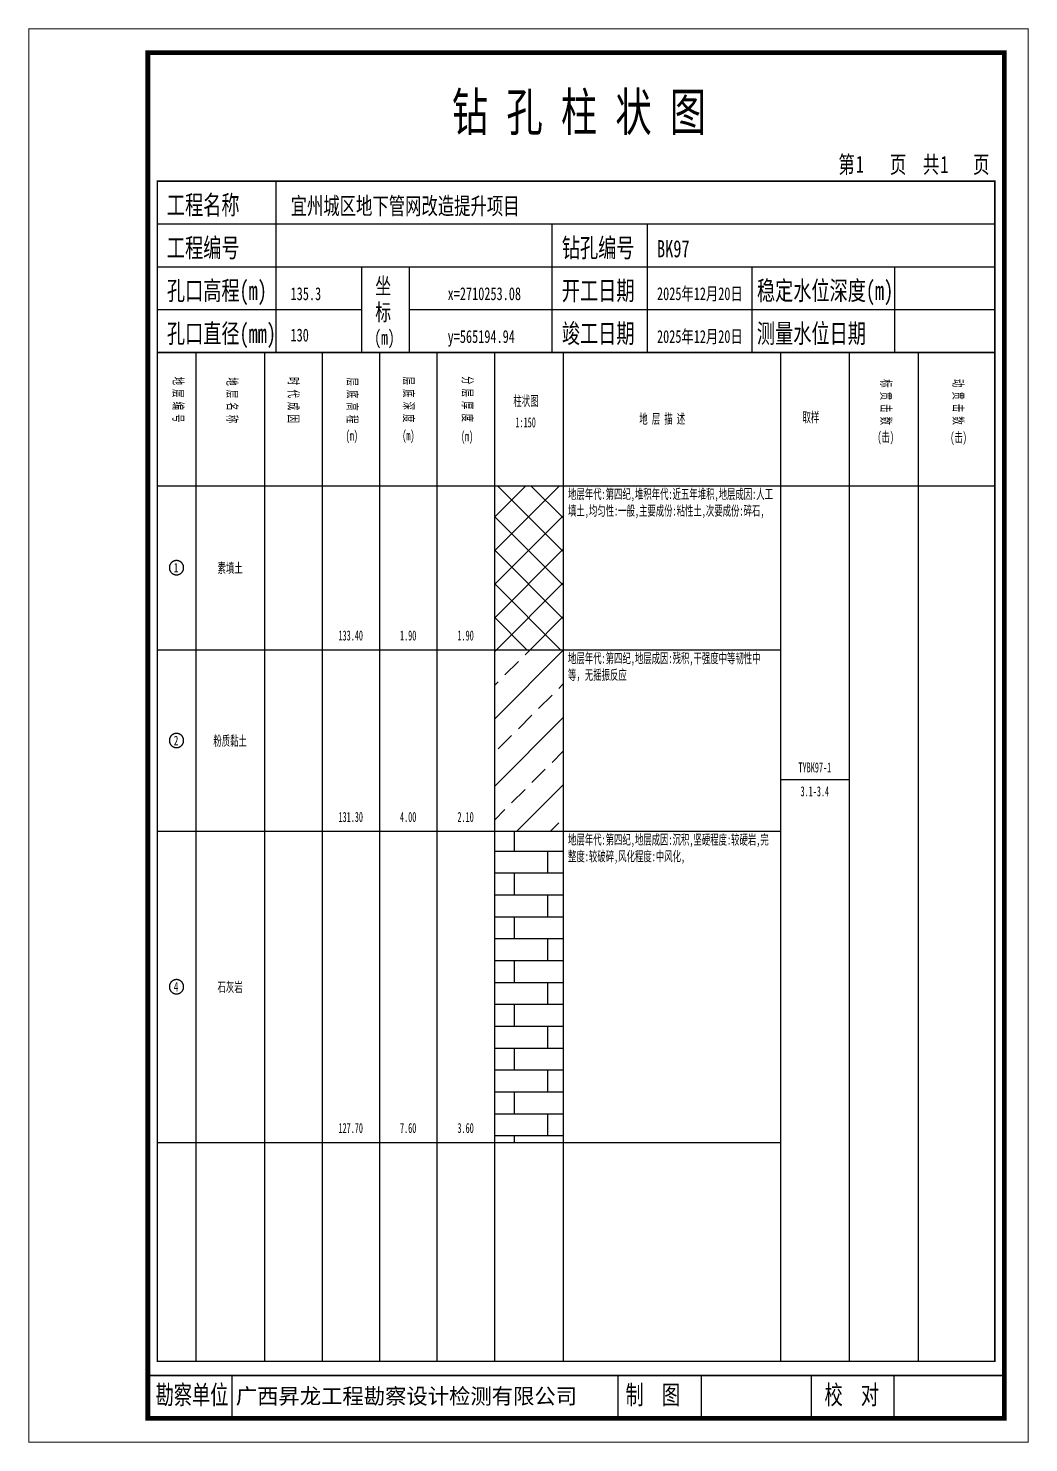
# Model space of a CAD drawing. Header units: millimetres. Extents: x 0 to 2711117, y 0 to 567555.
# Drawn here: x 25608.8 to 25819.1, y -0.1 to 297.1 of the extents above; entities that cross this region are included whole.
import ezdxf
from ezdxf.enums import TextEntityAlignment as Align

# ---------------------------------------------------------------- set-up
doc = ezdxf.new("R2010")
doc.units = ezdxf.units.MM
doc.layers.add('GICAD_POU_TEXTS', color=7, linetype='Continuous')
doc.layers.add('勘察点图例', color=7, linetype='Continuous')
doc.styles.add('HEAD_FONT', font='simfang.ttf', dxfattribs={"width": 0.6})
doc.styles.add('HEAD_FONT2', font='simfang.ttf', dxfattribs={"width": 0.6})
doc.styles.add('HT', font='simhei.ttf')
doc.styles.add('LZ_FONT', font='simfang.ttf', dxfattribs={"width": 0.7, "height": 8})
doc.styles.add('成果图图块', font='simfang.ttf', dxfattribs={"height": 2.5})
doc.styles.add('成果图表体', font='simfang.ttf', dxfattribs={"width": 0.6, "height": 2.1})

# ---------------------------------------------------------------- blocks, each defined once
blk = doc.blocks.new('BK97')
for p, q in [((52, 229), (52, 265)), ((27, 256), (203, 256)), ((110, 229), (110, 256)), ((130, 229), (130, 256)), ((27, 247), (203, 247)), ((70, 229), (70, 247)), ((80, 229), (80, 247)), ((152, 229), (152, 247)), ((182, 229), (182, 247)), ((27, 238), (70, 238)), ((80, 238), (203, 238)), ((27, 229), (35.05, 229)), ((35.05, 229), (35.05, 17)), ((35.05, 229), (49.53, 229)), ((49.53, 229), (49.53, 17)), ((49.53, 229), (61.6, 229)), ((61.6, 229), (61.6, 17)), ((61.6, 229), (73.68, 229)), ((73.68, 229), (73.68, 17)), ((73.68, 229), (85.75, 229)), ((85.75, 229), (85.75, 17)), ((85.75, 229), (97.82, 229)), ((97.82, 229), (97.82, 17)), ((97.82, 229), (112.3, 229)), ((112.3, 229), (112.3, 17)), ((112.3, 229), (157.93, 229)), ((157.93, 229), (157.93, 17)), ((157.93, 229), (172.42, 229)), ((172.42, 229), (172.42, 17)), ((172.42, 229), (186.9, 229)), ((186.9, 229), (186.9, 17)), ((186.9, 229), (203, 229)), ((27, 201), (203, 201)), ((27, 17), (35.05, 17)), ((35.05, 17), (49.53, 17)), ((49.53, 17), (61.6, 17)), ((61.6, 17), (73.68, 17)), ((73.68, 17), (85.75, 17)), ((85.75, 17), (97.82, 17)), ((97.82, 17), (112.3, 17)), ((112.3, 17), (157.93, 17)), ((157.93, 17), (172.42, 17)), ((172.42, 17), (186.9, 17)), ((42.74, 4.95), (42.74, 13.95)), ((42.74, 4.95), (42.74, 13.95)), ((123.83, 4.95), (123.83, 13.95)), ((141.38, 4.95), (141.38, 13.95)), ((164.48, 4.95), (164.48, 13.95)), ((181.84, 4.95), (181.84, 13.95)), ((181.84, 4.95), (181.84, 13.95))]:
    blk.add_line(p, q)
for points, const_width in [([(0, 0), (210, 0), (210, 297), (0, 297)], 0.25), ([(25, 5), (205, 5), (205, 292), (25, 292)], 1), ([(27, 265), (203, 265), (203, 17), (27, 17)], 0.3)]:
    blk.add_lwpolyline(points, close=True, dxfattribs=dict(const_width=const_width))
at = {"const_width": 0.3}
for points in [[(27, 229), (203, 229)], [(25, 14), (205, 14)]]:
    blk.add_lwpolyline(points, dxfattribs=at)
at = {"style": 'LZ_FONT', "width": 0.7}
for s, height, p in [('钻 孔 柱 状 图', 8, (88.9, 275.54)), ('第', 3.6, (170.12, 266.7)), ('页', 3.6, (180.96, 266.7)), ('共', 3.6, (187.88, 266.7)), ('页', 3.6, (198.44, 266.7)), ('1', 3.6, (173.78, 266.75)), ('1', 3.6, (191.54, 266.7)), ('工程名称', 4, (29, 258)), ('宜州城区地下管网改造提升项目', 3.6, (55, 258)), ('工程编号', 4, (29, 249)), ('钻孔编号', 4, (112, 249)), ('BK97', 3.6, (132, 249)), ('孔口高程(m)', 4, (29, 240)), ('坐', 3.5, (72.79, 241.24)), ('开工日期', 4, (112, 240)), ('稳定水位深度(m)', 4, (153, 240)), ('135.3', 2.7, (55, 240)), ('x=2710253.08', 2.7, (88, 240)), ('2025年12月20日', 2.7, (132, 240)), ('标', 3.5, (72.79, 235.7)), ('孔口直径(mm)', 4, (29, 231)), ('竣工日期', 4, (112, 231)), ('测量水位日期', 4, (153, 231)), ('130', 2.7, (54.98, 231.31)), ('(m) ', 3, (72.59, 230.65)), ('y=565194.94', 2.7, (88, 231)), ('2025年12月20日', 2.7, (132, 231)), ('勘察单位', 4, (26.65, 7.95)), ('制  图', 4, (125.4, 7.95)), ('校  对', 4, (167.22, 7.95))]:
    blk.add_text(s, height=height, dxfattribs=at).set_placement(p)
at = {"style": 'HT'}
blk.add_text('广西昇龙工程勘察设计检测有限公司', height=3.2865, dxfattribs=at).set_placement((43.48, 8.02))
at = {"char_height": 2.1, "width": 22.806, "attachment_point": 1, "rotation": 270, "style": 'HEAD_FONT'}
for s, insert in [('地 层 编 号', (32.46, 223.92)), ('地 层 名 称', (43.79, 223.76)), ('时 代 成 因', (56.67, 223.83)), ('层 底 高 程', (69.07, 223.71)), ('层 底 深 度', (80.9, 223.91)), ('分 层 厚 度', (93.26, 224.01)), ('标 贯 击 数', (181.21, 223.37)), ('动 贯 击 数', (196.38, 223.43))]:
    blk.add_mtext(s, dxfattribs=dict(at, insert=insert))
at = {"char_height": 2.1, "attachment_point": 1}
for s, insert, width, style in [('柱状图', (101.82, 219.87), 7.855, 'HEAD_FONT2'), ('1:150', (102.26, 215.36), 6.9223, 'HEAD_FONT2'), ('地 层 描 述', (128.29, 216.11), 22.0781, 'HEAD_FONT2'), ('取样', (162.58, 216.44), 7.855, 'HEAD_FONT2'), ('(m)', (66.58, 212.56), 4.7944, 'HEAD_FONT'), ('(m)', (78.47, 212.61), 4.7944, 'HEAD_FONT'), ('(m)', (90.81, 212.43), 4.7944, 'HEAD_FONT'), ('(击)', (178.33, 212.31), 7.855, 'HEAD_FONT2'), ('(击)', (193.64, 212.22), 7.855, 'HEAD_FONT2')]:
    blk.add_mtext(s, dxfattribs=dict(at, insert=insert, width=width, style=style))
blk = doc.blocks.new('BK97_0')
at = {"color": 7}
blk.add_polyline3d([(-1.5, 0.02, 0), (-1.5, -0.06, 0), (-1.49, -0.13, 0), (-1.48, -0.2, 0), (-1.47, -0.28, 0), (-1.46, -0.35, 0), (-1.44, -0.42, 0), (-1.41, -0.49, 0), (-1.39, -0.56, 0), (-1.36, -0.63, 0), (-1.32, -0.69, 0), (-1.29, -0.76, 0), (-1.25, -0.82, 0), (-1.2, -0.88, 0), (-1.16, -0.94, 0), (-1.11, -0.99, 0), (-1.06, -1.04, 0), (-1.01, -1.1, 0), (-0.95, -1.14, 0), (-0.89, -1.19, 0), (-0.83, -1.23, 0), (-0.77, -1.27, 0), (-0.71, -1.31, 0), (-0.64, -1.34, 0), (-0.57, -1.37, 0), (-0.51, -1.4, 0), (-0.44, -1.42, 0), (-0.36, -1.44, 0), (-0.29, -1.46, 0), (-0.22, -1.47, 0), (-0.15, -1.48, 0), (-0.07, -1.48, 0), (0, -1.48, 0), (0.07, -1.48, 0), (0.15, -1.48, 0), (0.22, -1.47, 0), (0.29, -1.46, 0), (0.36, -1.44, 0), (0.44, -1.42, 0), (0.51, -1.4, 0), (0.57, -1.37, 0), (0.64, -1.34, 0), (0.71, -1.31, 0), (0.77, -1.27, 0), (0.83, -1.23, 0), (0.89, -1.19, 0), (0.95, -1.14, 0), (1.01, -1.1, 0), (1.06, -1.04, 0), (1.11, -0.99, 0), (1.16, -0.94, 0), (1.2, -0.88, 0), (1.25, -0.82, 0), (1.29, -0.76, 0), (1.32, -0.69, 0), (1.36, -0.63, 0), (1.39, -0.56, 0), (1.41, -0.49, 0), (1.44, -0.42, 0), (1.46, -0.35, 0), (1.47, -0.28, 0), (1.48, -0.2, 0), (1.49, -0.13, 0), (1.5, -0.06, 0), (1.5, 0.02, 0), (1.5, 0.09, 0), (1.49, 0.16, 0), (1.48, 0.24, 0), (1.47, 0.31, 0), (1.46, 0.38, 0), (1.44, 0.45, 0), (1.41, 0.52, 0), (1.39, 0.59, 0), (1.36, 0.66, 0), (1.32, 0.72, 0), (1.29, 0.79, 0), (1.25, 0.85, 0), (1.2, 0.91, 0), (1.16, 0.97, 0), (1.11, 1.02, 0), (1.06, 1.08, 0), (1.01, 1.13, 0), (0.95, 1.18, 0), (0.89, 1.22, 0), (0.83, 1.26, 0), (0.77, 1.3, 0), (0.71, 1.34, 0), (0.64, 1.37, 0), (0.57, 1.4, 0), (0.51, 1.43, 0), (0.44, 1.45, 0), (0.36, 1.47, 0), (0.29, 1.49, 0), (0.22, 1.5, 0), (0.15, 1.51, 0), (0.07, 1.51, 0), (0, 1.52, 0), (-0.07, 1.51, 0), (-0.15, 1.51, 0), (-0.22, 1.5, 0), (-0.29, 1.49, 0), (-0.36, 1.47, 0), (-0.44, 1.45, 0), (-0.51, 1.43, 0), (-0.57, 1.4, 0), (-0.64, 1.37, 0), (-0.71, 1.34, 0), (-0.77, 1.3, 0), (-0.83, 1.26, 0), (-0.89, 1.22, 0), (-0.95, 1.18, 0), (-1.01, 1.13, 0), (-1.06, 1.08, 0), (-1.11, 1.02, 0), (-1.16, 0.97, 0), (-1.2, 0.91, 0), (-1.25, 0.85, 0), (-1.29, 0.79, 0), (-1.32, 0.72, 0), (-1.36, 0.66, 0), (-1.39, 0.59, 0), (-1.41, 0.52, 0), (-1.44, 0.45, 0), (-1.46, 0.38, 0), (-1.47, 0.31, 0), (-1.48, 0.24, 0), (-1.49, 0.16, 0), (-1.5, 0.09, 0), (-1.5, 0.02, 0)], dxfattribs=at)
at = {"layer": 'GICAD_POU_TEXTS', "color": 7, "style": '成果图图块', "width": 0.7}
blk.add_text('1', height=2, dxfattribs=at).set_placement((-0.09, -0.99), align=Align.CENTER)
blk = doc.blocks.new('BK97_1')
at = {"color": 7}
blk.add_polyline3d([(-1.5, 0.02, 0), (-1.5, -0.06, 0), (-1.49, -0.13, 0), (-1.48, -0.2, 0), (-1.47, -0.28, 0), (-1.46, -0.35, 0), (-1.44, -0.42, 0), (-1.41, -0.49, 0), (-1.39, -0.56, 0), (-1.36, -0.63, 0), (-1.32, -0.69, 0), (-1.29, -0.76, 0), (-1.25, -0.82, 0), (-1.2, -0.88, 0), (-1.16, -0.94, 0), (-1.11, -0.99, 0), (-1.06, -1.04, 0), (-1.01, -1.1, 0), (-0.95, -1.14, 0), (-0.89, -1.19, 0), (-0.83, -1.23, 0), (-0.77, -1.27, 0), (-0.71, -1.31, 0), (-0.64, -1.34, 0), (-0.57, -1.37, 0), (-0.51, -1.4, 0), (-0.44, -1.42, 0), (-0.36, -1.44, 0), (-0.29, -1.46, 0), (-0.22, -1.47, 0), (-0.15, -1.48, 0), (-0.07, -1.48, 0), (0, -1.48, 0), (0.07, -1.48, 0), (0.15, -1.48, 0), (0.22, -1.47, 0), (0.29, -1.46, 0), (0.36, -1.44, 0), (0.44, -1.42, 0), (0.51, -1.4, 0), (0.57, -1.37, 0), (0.64, -1.34, 0), (0.71, -1.31, 0), (0.77, -1.27, 0), (0.83, -1.23, 0), (0.89, -1.19, 0), (0.95, -1.14, 0), (1.01, -1.1, 0), (1.06, -1.04, 0), (1.11, -0.99, 0), (1.16, -0.94, 0), (1.2, -0.88, 0), (1.25, -0.82, 0), (1.29, -0.76, 0), (1.32, -0.69, 0), (1.36, -0.63, 0), (1.39, -0.56, 0), (1.41, -0.49, 0), (1.44, -0.42, 0), (1.46, -0.35, 0), (1.47, -0.28, 0), (1.48, -0.2, 0), (1.49, -0.13, 0), (1.5, -0.06, 0), (1.5, 0.02, 0), (1.5, 0.09, 0), (1.49, 0.16, 0), (1.48, 0.24, 0), (1.47, 0.31, 0), (1.46, 0.38, 0), (1.44, 0.45, 0), (1.41, 0.52, 0), (1.39, 0.59, 0), (1.36, 0.66, 0), (1.32, 0.72, 0), (1.29, 0.79, 0), (1.25, 0.85, 0), (1.2, 0.91, 0), (1.16, 0.97, 0), (1.11, 1.02, 0), (1.06, 1.08, 0), (1.01, 1.13, 0), (0.95, 1.18, 0), (0.89, 1.22, 0), (0.83, 1.26, 0), (0.77, 1.3, 0), (0.71, 1.34, 0), (0.64, 1.37, 0), (0.57, 1.4, 0), (0.51, 1.43, 0), (0.44, 1.45, 0), (0.36, 1.47, 0), (0.29, 1.49, 0), (0.22, 1.5, 0), (0.15, 1.51, 0), (0.07, 1.51, 0), (0, 1.52, 0), (-0.07, 1.51, 0), (-0.15, 1.51, 0), (-0.22, 1.5, 0), (-0.29, 1.49, 0), (-0.36, 1.47, 0), (-0.44, 1.45, 0), (-0.51, 1.43, 0), (-0.57, 1.4, 0), (-0.64, 1.37, 0), (-0.71, 1.34, 0), (-0.77, 1.3, 0), (-0.83, 1.26, 0), (-0.89, 1.22, 0), (-0.95, 1.18, 0), (-1.01, 1.13, 0), (-1.06, 1.08, 0), (-1.11, 1.02, 0), (-1.16, 0.97, 0), (-1.2, 0.91, 0), (-1.25, 0.85, 0), (-1.29, 0.79, 0), (-1.32, 0.72, 0), (-1.36, 0.66, 0), (-1.39, 0.59, 0), (-1.41, 0.52, 0), (-1.44, 0.45, 0), (-1.46, 0.38, 0), (-1.47, 0.31, 0), (-1.48, 0.24, 0), (-1.49, 0.16, 0), (-1.5, 0.09, 0), (-1.5, 0.02, 0)], dxfattribs=at)
at = {"layer": 'GICAD_POU_TEXTS', "color": 7, "style": '成果图图块', "width": 0.7}
blk.add_text('2', height=2, dxfattribs=at).set_placement((-0.09, -0.99), align=Align.CENTER)
blk = doc.blocks.new('BK97_2')
at = {"color": 7}
blk.add_polyline3d([(-1.5, 0.02, 0), (-1.5, -0.06, 0), (-1.49, -0.13, 0), (-1.48, -0.2, 0), (-1.47, -0.28, 0), (-1.46, -0.35, 0), (-1.44, -0.42, 0), (-1.41, -0.49, 0), (-1.39, -0.56, 0), (-1.36, -0.63, 0), (-1.32, -0.69, 0), (-1.29, -0.76, 0), (-1.25, -0.82, 0), (-1.2, -0.88, 0), (-1.16, -0.94, 0), (-1.11, -0.99, 0), (-1.06, -1.04, 0), (-1.01, -1.1, 0), (-0.95, -1.14, 0), (-0.89, -1.19, 0), (-0.83, -1.23, 0), (-0.77, -1.27, 0), (-0.71, -1.31, 0), (-0.64, -1.34, 0), (-0.57, -1.37, 0), (-0.51, -1.4, 0), (-0.44, -1.42, 0), (-0.36, -1.44, 0), (-0.29, -1.46, 0), (-0.22, -1.47, 0), (-0.15, -1.48, 0), (-0.07, -1.48, 0), (0, -1.48, 0), (0.07, -1.48, 0), (0.15, -1.48, 0), (0.22, -1.47, 0), (0.29, -1.46, 0), (0.36, -1.44, 0), (0.44, -1.42, 0), (0.51, -1.4, 0), (0.57, -1.37, 0), (0.64, -1.34, 0), (0.71, -1.31, 0), (0.77, -1.27, 0), (0.83, -1.23, 0), (0.89, -1.19, 0), (0.95, -1.14, 0), (1.01, -1.1, 0), (1.06, -1.04, 0), (1.11, -0.99, 0), (1.16, -0.94, 0), (1.2, -0.88, 0), (1.25, -0.82, 0), (1.29, -0.76, 0), (1.32, -0.69, 0), (1.36, -0.63, 0), (1.39, -0.56, 0), (1.41, -0.49, 0), (1.44, -0.42, 0), (1.46, -0.35, 0), (1.47, -0.28, 0), (1.48, -0.2, 0), (1.49, -0.13, 0), (1.5, -0.06, 0), (1.5, 0.02, 0), (1.5, 0.09, 0), (1.49, 0.16, 0), (1.48, 0.24, 0), (1.47, 0.31, 0), (1.46, 0.38, 0), (1.44, 0.45, 0), (1.41, 0.52, 0), (1.39, 0.59, 0), (1.36, 0.66, 0), (1.32, 0.72, 0), (1.29, 0.79, 0), (1.25, 0.85, 0), (1.2, 0.91, 0), (1.16, 0.97, 0), (1.11, 1.02, 0), (1.06, 1.08, 0), (1.01, 1.13, 0), (0.95, 1.18, 0), (0.89, 1.22, 0), (0.83, 1.26, 0), (0.77, 1.3, 0), (0.71, 1.34, 0), (0.64, 1.37, 0), (0.57, 1.4, 0), (0.51, 1.43, 0), (0.44, 1.45, 0), (0.36, 1.47, 0), (0.29, 1.49, 0), (0.22, 1.5, 0), (0.15, 1.51, 0), (0.07, 1.51, 0), (0, 1.52, 0), (-0.07, 1.51, 0), (-0.15, 1.51, 0), (-0.22, 1.5, 0), (-0.29, 1.49, 0), (-0.36, 1.47, 0), (-0.44, 1.45, 0), (-0.51, 1.43, 0), (-0.57, 1.4, 0), (-0.64, 1.37, 0), (-0.71, 1.34, 0), (-0.77, 1.3, 0), (-0.83, 1.26, 0), (-0.89, 1.22, 0), (-0.95, 1.18, 0), (-1.01, 1.13, 0), (-1.06, 1.08, 0), (-1.11, 1.02, 0), (-1.16, 0.97, 0), (-1.2, 0.91, 0), (-1.25, 0.85, 0), (-1.29, 0.79, 0), (-1.32, 0.72, 0), (-1.36, 0.66, 0), (-1.39, 0.59, 0), (-1.41, 0.52, 0), (-1.44, 0.45, 0), (-1.46, 0.38, 0), (-1.47, 0.31, 0), (-1.48, 0.24, 0), (-1.49, 0.16, 0), (-1.5, 0.09, 0), (-1.5, 0.02, 0)], dxfattribs=at)
at = {"layer": 'GICAD_POU_TEXTS', "color": 7, "style": '成果图图块', "width": 0.7}
blk.add_text('4', height=2, dxfattribs=at).set_placement((-0.09, -0.99), align=Align.CENTER)

msp = doc.modelspace()

# ---------------------------------------------------------------- hatches: boundary and pattern name
at = {"layer": '勘察点图例'}
h = msp.add_hatch(dxfattribs=at)
h.set_pattern_fill('GKSTT', color=256, scale=0.5, style=0, pattern_type=2)
h.set_pattern_definition([(45, (0, 0), (-3.5355339, 3.5355339), []), (135, (0, 0), (-3.5355339, -3.5355339), [])])
h.paths.add_polyline_path([(25706.77, 166.5), (25721.25, 166.5), (25721.25, 201), (25706.77, 201)])
h = msp.add_hatch(dxfattribs=at)
h.set_pattern_fill('GKFZNT', color=256, scale=0.5, style=0, pattern_type=2)
h.set_pattern_definition([(45, (0, 0), (-7.071068, 7.071068), []), (45, (7.071, 0), (-7.071068, 7.071068), [4, -2])])
h.paths.add_polyline_path([(25706.77, 128.37), (25721.25, 128.37), (25721.25, 166.5), (25706.77, 166.5)])
h = msp.add_hatch(dxfattribs=at)
h.set_pattern_fill('GKSHY', color=256, scale=0.5, style=0, pattern_type=2)
h.set_pattern_definition([(0, (0, 0), (0, 4.6), []), (90, (0, 0), (-7, 4.6), [4.6, -4.6])])
h.paths.add_polyline_path([(25706.77, 63), (25721.25, 63), (25721.25, 128.37), (25706.77, 128.37)])

# ---------------------------------------------------------------- linework, layer by layer
for p, q in [((25635.95, 166.5), (25721.25, 166.5)), ((25721.25, 166.5), (25766.88, 166.5)), ((25766.88, 139.26), (25781.37, 139.26)), ((25635.95, 128.37), (25721.25, 128.37)), ((25721.25, 128.37), (25766.88, 128.37)), ((25635.95, 63), (25721.25, 63)), ((25721.25, 63), (25766.88, 63))]:
    msp.add_line(p, q, dxfattribs=at)

# ---------------------------------------------------------------- block references
for name, p in [('BK97', (25608.95, 0)), ('BK97_0', (25639.97, 183.75)), ('BK97_1', (25639.97, 147.43)), ('BK97_2', (25639.97, 95.68))]:
    msp.add_blockref(name, p, dxfattribs=at)

# ---------------------------------------------------------------- texts
at = {"layer": '勘察点图例', "style": '成果图表体', "width": 0.6}
for s, p in [('素填土', (25651.24, 183.75)), ('133.40', (25676.59, 169.5)), ('1.90', (25688.66, 169.5)), ('1.90', (25700.73, 169.5)), ('粉质黏土', (25651.24, 147.43)), ('TYBK97-1', (25774.12, 141.76)), ('3.1-3.4', (25774.12, 136.76)), ('131.30', (25676.59, 131.37)), ('4.00', (25688.66, 131.37)), ('2.10', (25700.73, 131.37)), ('石灰岩', (25651.24, 95.68)), ('127.70', (25676.59, 66)), ('7.60', (25688.66, 66)), ('3.60', (25700.73, 66))]:
    msp.add_text(s, height=2.1, dxfattribs=at).set_placement(p, align=Align.MIDDLE)
at = {"layer": '勘察点图例', "char_height": 2.1, "width": 43.6296, "attachment_point": 1, "style": '成果图表体'}
for s, insert in [('地层年代:第四纪,堆积年代:近五年堆积,地层成因:人工填土,均匀性:一般,主要成份:粘性土,次要成份:碎石,', (25722.25, 200.3)), ('地层年代:第四纪,地层成因:残积,干强度中等韧性中等，无摇振反应', (25722.25, 165.8)), ('地层年代:第四纪,地层成因:沉积,坚硬程度:较硬岩,完整度:较破碎,风化程度:中风化,', (25722.25, 127.67))]:
    msp.add_mtext(s, dxfattribs=dict(at, insert=insert))

doc.saveas('drawing.dxf')
